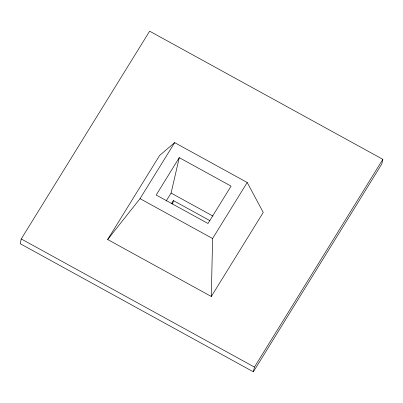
<?xml version="1.0" encoding="UTF-8"?>
<svg xmlns="http://www.w3.org/2000/svg" width="403" height="403" viewBox="0 0 403 403"><rect width="100%" height="100%" fill="white"/><g stroke="black" fill="none" stroke-linecap="round" stroke-linejoin="round"><path stroke-width="0.6" d="M211.308 296.482L212.593 238.521L247.215 182.499L174.665 142.627L159.598 155.487L107.661 239.523L211.308 296.482L263.245 212.446L247.215 182.499M21.238 238.944L20.15 243.664L253.351 371.818L381.762 164.056L382.85 159.336L149.649 31.182L21.238 238.944L254.444 367.093L253.351 371.818M166.137 201.072L171.084 193.072L179.259 157.659L231.08 186.141L207.998 223.489L156.173 195.012L179.259 157.659M172.565 204.13L173.381 200.588L209.928 220.673M107.661 239.523L140.037 198.654L174.665 142.627M171.421 203.757L173.381 200.588M254.444 367.093L382.85 159.336M171.084 193.072L212.986 216.094M140.037 198.654L212.593 238.521"/></g></svg>
